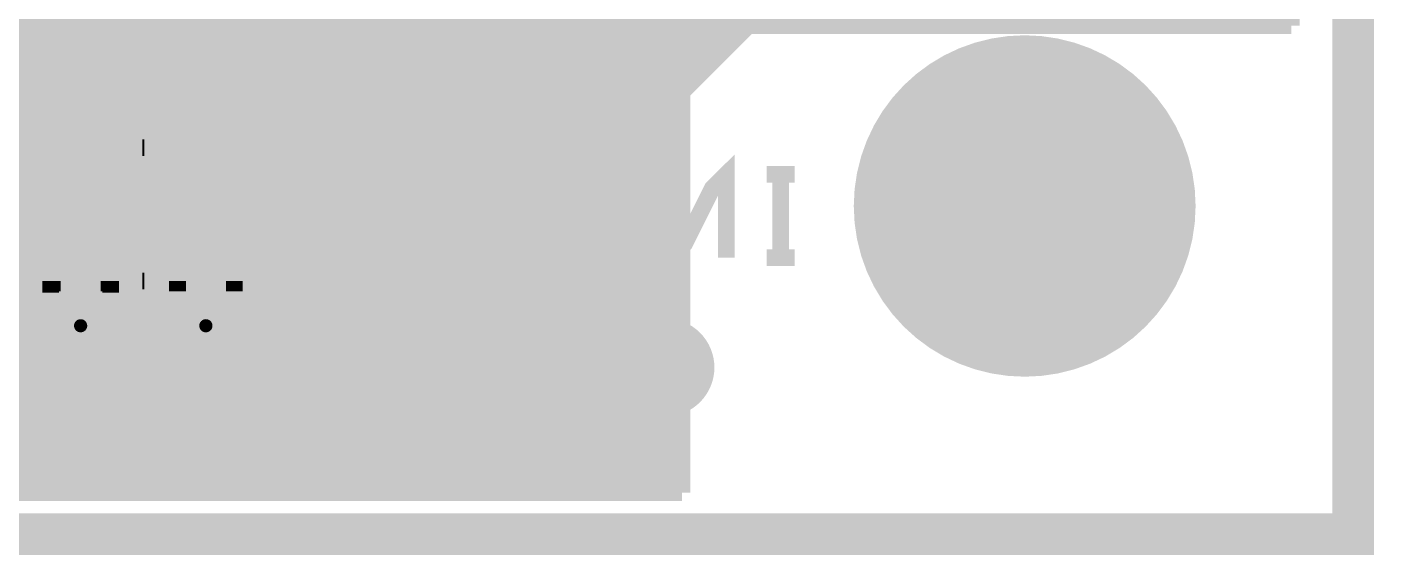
# Model space of a CAD drawing. Extents: x 0 to 95, y -50 to 50.
# Drawn here: x 39.82 to 60.31, y -0.32 to 7.73 of the extents above; entities that cross this region are included whole.
import ezdxf

# ---------------------------------------------------------------- set-up
doc = ezdxf.new("R2010")
doc.units = 0
doc.header["$MEASUREMENT"] = 0
doc.layers.get('0').update_dxf_attribs({"linetype": 'CONTINUOUS'})
for name, color, linetype in [('23-326-0_BOT', 7, 'CONTINUOUS'), ('23-326-0_DRD', 2, 'CONTINUOUS'), ('23-326-0_GND', 1, 'CONTINUOUS'), ('23-326-0_IN1', 3, 'CONTINUOUS'), ('23-326-0_SMT', 10, 'CONTINUOUS'), ('23-326-0_SPT', 14, 'CONTINUOUS'), ('23-326-0_SST', 9, 'CONTINUOUS'), ('23-326-0_TOP', 12, 'CONTINUOUS'), ('THRUHOLE_NPT', 13, 'CONTINUOUS'), ('THRUHOLE_TAP', 8, 'CONTINUOUS')]:
    doc.layers.add(name, color=color, linetype=linetype)

# ---------------------------------------------------------------- blocks, each defined once
blk = doc.blocks.new('ROUND_1')
at = {"const_width": 2.3495}
blk.add_lwpolyline([(-1.17475, 0, 1), (1.17475, 0, 1)], format="xyb", close=True, dxfattribs=at)
blk = doc.blocks.new('ROUND_37')
at = {"const_width": 0.35052}
blk.add_lwpolyline([(-0.17526, 0, 1), (0.17526, 0, 1)], format="xyb", close=True, dxfattribs=at)
blk = doc.blocks.new('ROUND_41')
at = {"const_width": 2.59969}
blk.add_lwpolyline([(-1.299844, 0, 1), (1.299844, 0, 1)], format="xyb", close=True, dxfattribs=at)
blk = doc.blocks.new('ROUND_58')
at = {"const_width": 0.50038}
blk.add_lwpolyline([(-0.25019, 0, 1), (0.25019, 0, 1)], format="xyb", close=True, dxfattribs=at)
blk = doc.blocks.new('ROUND_40')
at = {"const_width": 0.35052}
blk.add_lwpolyline([(-0.17526, 0, 1), (0.17526, 0, 1)], format="xyb", close=True, dxfattribs=at)
blk = doc.blocks.new('RECTANGLE_5')
blk.add_solid([(0.63627, 0.51308), (0.63627, -0.51308), (-0.63627, 0.51308), (-0.63627, -0.51308)])
blk = doc.blocks.new('ROUND_10')
at = {"const_width": 0.7493}
blk.add_lwpolyline([(-0.37465, 0, 1), (0.37465, 0, 1)], format="xyb", close=True, dxfattribs=at)
blk = doc.blocks.new('ROUND_2')
at = {"const_width": 0.50038}
blk.add_lwpolyline([(-0.25019, 0, 1), (0.25019, 0, 1)], format="xyb", close=True, dxfattribs=at)
blk = doc.blocks.new('ROUND_64')
at = {"const_width": 0.10033}
blk.add_lwpolyline([(-0.050164, 0, 1), (0.050164, 0, 1)], format="xyb", close=True, dxfattribs=at)

msp = doc.modelspace()

# ---------------------------------------------------------------- linework, layer by layer
at = {"layer": '23-326-0_BOT', "const_width": 0.254}
for points in [[(48.4124, 43.46194), (48.4124, 0.635)], [(48.641, 43.31208), (48.641, 0.635)], [(49.3268, 43.41622), (49.3268, 0.635)], [(48.8696, 43.26128), (48.8696, 0.635)], [(49.0982, 43.29176), (49.0982, 0.635)], [(48.1838, 25.51938), (48.1838, 0.635)], [(47.9552, 24.6126), (47.9552, 0.635)], [(47.7266, 24.38146), (47.7266, 0.635)], [(47.498, 16.92656), (47.498, 0.635)], [(47.2694, 16.69542), (47.2694, 0.635)], [(47.0408, 16.46682), (47.0408, 0.635)], [(46.8122, 16.23568), (46.8122, 0.635)], [(46.5836, 16.00708), (46.5836, 0.635)], [(46.355, 15.77848), (46.355, 0.635)], [(46.1264, 15.54734), (46.1264, 0.635)], [(45.8978, 15.31874), (45.8978, 0.635)], [(45.6692, 15.0876), (45.6692, 0.635)], [(45.4406, 14.859), (45.4406, 0.635)], [(45.212, 14.6304), (45.212, 0.635)], [(39.7256, 14.5288), (39.7256, 0.635)], [(39.9542, 14.42974), (39.9542, 0.635)], [(40.1828, 14.4272), (40.1828, 3.67792)], [(40.4114, 14.4272), (40.4114, 3.81508)], [(40.64, 14.4272), (40.64, 3.85572)], [(40.8686, 14.4272), (40.8686, 3.81508)], [(41.0972, 14.4272), (41.0972, 3.67792)], [(41.3258, 14.4272), (41.3258, 0.635)], [(41.5544, 14.4272), (41.5544, 0.635)], [(41.783, 14.4272), (41.783, 0.635)], [(42.0116, 14.4272), (42.0116, 3.59664)], [(42.2402, 14.4272), (42.2402, 3.78206)], [(42.4688, 14.4272), (42.4688, 3.85064)], [(42.6974, 14.4272), (42.6974, 3.83794)], [(42.926, 14.4272), (42.926, 3.73888)], [(43.1546, 14.4272), (43.1546, 3.47472)], [(43.3832, 14.4272), (43.3832, 0.635)], [(43.6118, 14.4272), (43.6118, 0.635)], [(43.8404, 14.4272), (43.8404, 0.635)], [(44.069, 14.4272), (44.069, 0.635)], [(44.2976, 14.4272), (44.2976, 0.635)], [(44.5262, 14.4272), (44.5262, 0.635)], [(44.7548, 14.4272), (44.7548, 0.635)], [(44.9834, 14.45514), (44.9834, 0.635)], [(49.5554, 11.5697), (49.5554, 0.635)], [(49.784, 11.26998), (49.784, 6.731)], [(50.0126, 11.10996), (50.0126, 6.9596)], [(50.2412, 11.02106), (50.2412, 7.1882)], [(50.4698, 10.9855), (50.4698, 7.4168)], [(50.6984, 11.00074), (50.6984, 7.6454)], [(52.959, 9.906), (49.784, 6.731)], [(50.7746, 7.7216), (26.797, 7.7216)], [(50.546, 7.493), (26.797, 7.493)], [(50.3174, 7.2644), (26.797, 7.2644)], [(50.0888, 7.0358), (26.797, 7.0358)], [(49.8602, 6.8072), (26.797, 6.8072)], [(49.784, 6.731), (49.784, 0.635)], [(49.784, 6.5786), (26.797, 6.5786)], [(49.784, 6.35), (26.797, 6.35)], [(49.784, 6.1214), (26.797, 6.1214)], [(49.784, 5.8928), (26.797, 5.8928)], [(49.784, 5.6642), (26.797, 5.6642)], [(49.784, 5.4356), (26.797, 5.4356)], [(49.784, 5.207), (26.797, 5.207)], [(49.784, 4.9784), (26.797, 4.9784)], [(49.784, 4.7498), (26.797, 4.7498)], [(49.784, 4.5212), (26.797, 4.5212)], [(49.784, 4.2926), (26.797, 4.2926)], [(49.784, 4.064), (26.797, 4.064)], [(40.47744, 3.8354), (38.89502, 3.8354)], [(42.38244, 3.8354), (40.80002, 3.8354)], [(49.784, 3.8354), (42.70502, 3.8354)], [(40.11422, 3.6068), (39.26078, 3.6068)], [(42.01922, 3.6068), (41.16578, 3.6068)], [(49.784, 3.6068), (43.07078, 3.6068)], [(39.98976, 3.3782), (39.3827, 3.3782)], [(41.89476, 3.3782), (41.2877, 3.3782)], [(49.784, 3.3782), (43.1927, 3.3782)], [(39.95928, 3.1496), (39.41318, 3.1496)], [(41.86428, 3.1496), (41.31818, 3.1496)], [(49.784, 3.1496), (43.22318, 3.1496)], [(40.01008, 2.921), (39.36492, 2.921)], [(41.91508, 2.921), (41.26992, 2.921)], [(42.0116, 2.75336), (42.0116, 0.635)], [(43.1546, 2.87274), (43.1546, 0.635)], [(49.784, 2.921), (43.17492, 2.921)], [(40.15994, 2.6924), (39.21252, 2.6924)], [(40.1828, 2.67208), (40.1828, 0.635)], [(41.0972, 2.67208), (41.0972, 0.635)], [(42.06494, 2.6924), (41.11752, 2.6924)], [(42.2402, 2.56794), (42.2402, 0.635)], [(42.926, 2.61112), (42.926, 0.635)], [(49.784, 2.6924), (43.02252, 2.6924)], [(49.784, 2.4638), (26.797, 2.4638)], [(40.4114, 2.53492), (40.4114, 0.635)], [(40.64, 2.49428), (40.64, 0.635)], [(40.8686, 2.53492), (40.8686, 0.635)], [(42.4688, 2.49936), (42.4688, 0.635)], [(42.6974, 2.51206), (42.6974, 0.635)], [(49.784, 2.2352), (26.797, 2.2352)], [(49.784, 2.0066), (26.797, 2.0066)], [(49.784, 1.778), (26.797, 1.778)], [(49.784, 1.5494), (26.797, 1.5494)], [(49.784, 1.3208), (26.797, 1.3208)], [(49.784, 1.0922), (26.797, 1.0922)], [(49.784, 0.8636), (26.797, 0.8636)], [(49.784, 0.635), (26.797, 0.635)]]:
    msp.add_lwpolyline(points, dxfattribs=at)
for points in [[(40.64, 3.85572, 0.4142136), (39.95928, 3.175)], [(40.64, 3.85572, 0.4142136), (39.95928, 3.175)], [(41.32072, 3.175, 0.4142136), (40.64, 3.85572)], [(41.32072, 3.175, 0.4142136), (40.64, 3.85572)], [(42.545, 3.85572, 0.4142136), (41.86428, 3.175)], [(43.22572, 3.175, 0.4142136), (42.545, 3.85572)], [(39.95928, 3.175, 0.4142136), (40.64, 2.49428)], [(39.95928, 3.175, 0.4142136), (40.64, 2.49428)], [(40.64, 2.49428, 0.4142136), (41.32072, 3.175)], [(40.64, 2.49428, 0.4142136), (41.32072, 3.175)], [(41.86428, 3.175, 0.4142136), (42.545, 2.49428)], [(42.545, 2.49428, 0.4142136), (43.22572, 3.175)]]:
    msp.add_lwpolyline(points, format="xyb", dxfattribs=at)
at = {"layer": '23-326-0_DRD'}
for points, const_width in [([(0, 0), (59.9948, 0), (59.9948, 49.99482), (0, 49.99482), (0, 0)], 0.635), ([(54.99862, 5.37972), (54.36362, 4.74472)], 0.254), ([(55.63362, 4.74472), (54.99862, 5.37972)], 0.254), ([(54.36362, 4.74472), (55.63362, 4.74472)], 0.254), ([(40.005, 3.81), (40.005, 2.54)], 0.254), ([(41.275, 3.81), (40.005, 3.81)], 0.254), ([(41.275, 3.81), (40.005, 2.54)], 0.254), ([(41.275, 2.54), (40.005, 3.81)], 0.254), ([(40.005, 3.81), (40.005, 2.54)], 0.254), ([(41.275, 3.81), (40.005, 3.81)], 0.254), ([(41.275, 3.81), (40.005, 2.54)], 0.254), ([(41.275, 2.54), (40.005, 3.81)], 0.254), ([(41.275, 2.54), (41.275, 3.81)], 0.254), ([(41.275, 2.54), (41.275, 3.81)], 0.254), ([(41.91, 3.81), (41.91, 2.54)], 0.254), ([(43.18, 3.81), (41.91, 3.81)], 0.254), ([(43.18, 3.81), (41.91, 2.54)], 0.254), ([(43.18, 2.54), (41.91, 3.81)], 0.254), ([(41.91, 3.81), (41.91, 2.54)], 0.254), ([(43.18, 3.81), (41.91, 3.81)], 0.254), ([(43.18, 3.81), (41.91, 2.54)], 0.254), ([(43.18, 2.54), (41.91, 3.81)], 0.254), ([(43.18, 2.54), (43.18, 3.81)], 0.254), ([(43.18, 2.54), (43.18, 3.81)], 0.254), ([(40.005, 2.54), (41.275, 2.54)], 0.254), ([(40.005, 2.54), (41.275, 2.54)], 0.254), ([(41.91, 2.54), (43.18, 2.54)], 0.254), ([(41.91, 2.54), (43.18, 2.54)], 0.254)]:
    msp.add_lwpolyline(points, dxfattribs=dict(at, const_width=const_width))
at = {"layer": '23-326-0_GND', "const_width": 0.635}
msp.add_lwpolyline([(0, 0), (59.9948, 0), (59.9948, 49.99482), (0, 49.99482), (0, 0)], dxfattribs=at)
at = {"layer": '23-326-0_IN1', "const_width": 0.254}
for points in [[(39.751, 35.433), (39.751, 2.54)], [(39.9796, 35.433), (39.9796, 2.54)], [(40.2082, 35.433), (40.2082, 2.54)], [(49.3776, 31.369), (49.3776, 7.747)], [(57.6072, 31.369), (57.6072, 7.747)], [(57.8358, 31.369), (57.8358, 7.747)], [(58.0644, 31.369), (58.0644, 7.747)], [(58.293, 31.369), (58.293, 7.747)], [(58.5216, 31.369), (58.5216, 7.747)], [(58.7502, 31.369), (58.7502, 7.747)], [(58.9788, 31.369), (58.9788, 7.747)], [(59.055, 31.369), (59.055, 7.747)], [(40.4368, 27.77236), (40.4368, 2.54)], [(48.4632, 27.432), (48.4632, 7.747)], [(48.6918, 27.432), (48.6918, 7.747)], [(48.9204, 27.432), (48.9204, 7.747)], [(49.149, 27.432), (49.149, 7.747)], [(48.2346, 25.60574), (48.2346, 7.747)], [(48.006, 25.34412), (48.006, 7.747)], [(47.5488, 25.23236), (47.5488, 7.747)], [(47.7774, 25.24506), (47.7774, 7.747)], [(47.3202, 24.67102), (47.3202, 7.747)], [(46.1772, 24.29002), (46.1772, 7.747)], [(46.4058, 24.42464), (46.4058, 7.747)], [(46.6344, 24.3459), (46.6344, 7.747)], [(46.863, 24.35098), (46.863, 7.747)], [(47.0916, 24.43988), (47.0916, 7.747)], [(45.9486, 24.05888), (45.9486, 7.747)], [(40.6654, 23.95474), (40.6654, 2.54)], [(45.72, 13.335), (45.72, 7.747)], [(44.704, 12.7), (44.704, 2.54), (26.797, 2.54)], [(40.894, 12.7), (40.894, 2.54)], [(41.1226, 12.6238), (41.1226, 2.54)], [(41.3512, 12.67206), (41.3512, 2.54)], [(41.5798, 12.7), (41.5798, 2.54)], [(41.8084, 12.7), (41.8084, 2.54)], [(42.037, 12.7), (42.037, 2.54)], [(42.2656, 12.7), (42.2656, 2.54)], [(42.4942, 12.7), (42.4942, 2.54)], [(42.7228, 12.7), (42.7228, 2.54)], [(42.9514, 12.7), (42.9514, 2.54)], [(43.18, 12.7), (43.18, 2.54)], [(43.4086, 12.7), (43.4086, 2.54)], [(43.6372, 12.7), (43.6372, 2.54)], [(43.8658, 12.7), (43.8658, 2.54)], [(44.0944, 12.7), (44.0944, 2.54)], [(44.323, 12.7), (44.323, 2.54)], [(44.5516, 12.7), (44.5516, 2.54)], [(53.4924, 11.60526), (53.4924, 7.747)], [(49.6062, 11.4808), (49.6062, 7.747)], [(51.435, 11.50112), (51.435, 7.747)], [(51.6636, 11.40206), (51.6636, 7.747)], [(49.8348, 11.2268), (49.8348, 7.747)], [(51.2064, 11.23696), (51.2064, 7.747)], [(51.8922, 11.18362), (51.8922, 7.747)], [(53.2638, 11.28776), (53.2638, 7.747)], [(53.721, 11.33348), (53.721, 7.747)], [(53.9496, 11.14552), (53.9496, 7.747)], [(55.0926, 11.15314), (55.0926, 7.747)], [(55.3212, 11.34618), (55.3212, 7.747)], [(50.0634, 11.08456), (50.0634, 7.747)], [(50.292, 11.00836), (50.292, 7.747)], [(50.5206, 10.9855), (50.5206, 7.747)], [(50.7492, 11.0109), (50.7492, 7.747)], [(50.9778, 11.08964), (50.9778, 7.747)], [(52.1208, 11.05916), (52.1208, 7.747)], [(52.3494, 10.9982), (52.3494, 7.747)], [(52.578, 10.98804), (52.578, 7.747)], [(52.8066, 11.02614), (52.8066, 7.747)], [(53.0352, 11.11758), (53.0352, 7.747)], [(54.1782, 11.03884), (54.1782, 7.747)], [(54.4068, 10.99058), (54.4068, 7.747)], [(54.6354, 10.99058), (54.6354, 7.747)], [(54.864, 11.04392), (54.864, 7.747)], [(55.5498, 10.9855), (55.5498, 7.747)], [(55.7784, 10.9855), (55.7784, 7.747)], [(56.007, 10.9855), (56.007, 7.747)], [(56.2356, 10.9855), (56.2356, 7.747)], [(56.4642, 10.9855), (56.4642, 7.747)], [(56.6928, 10.9855), (56.6928, 7.747)], [(56.9214, 10.9855), (56.9214, 7.747)], [(57.15, 10.9855), (57.15, 7.747)], [(57.3786, 10.9855), (57.3786, 7.747)], [(44.704, 7.7978), (28.86964, 7.7978)], [(59.055, 7.747), (45.72, 7.747)], [(44.704, 7.5692), (28.80106, 7.5692)], [(44.704, 7.3406), (28.61564, 7.3406)], [(44.704, 7.112), (26.797, 7.112)], [(44.704, 6.8834), (26.797, 6.8834)], [(44.704, 6.6548), (26.797, 6.6548)], [(44.704, 6.4262), (26.797, 6.4262)], [(44.704, 6.1976), (26.797, 6.1976)], [(44.704, 5.969), (26.797, 5.969)], [(44.704, 5.7404), (26.797, 5.7404)], [(48.5775, 4.21132), (48.5775, 5.48132), (48.78832, 5.2705)], [(49.61382, 5.48132), (49.61382, 4.21132), (49.82718, 4.42468), (50.24882, 5.2705), (50.46218, 5.48132), (50.46218, 4.21132)], [(44.704, 5.5118), (26.797, 5.5118)], [(51.07432, 5.48132), (51.4985, 5.48132)], [(51.28768, 4.21132), (51.28768, 5.48132)], [(44.704, 5.2832), (26.797, 5.2832)], [(44.704, 5.0546), (26.797, 5.0546)], [(44.704, 4.826), (26.797, 4.826)], [(44.704, 4.5974), (26.797, 4.5974)], [(44.704, 4.3688), (26.797, 4.3688)], [(48.36668, 4.21132), (48.78832, 4.21132)], [(51.07432, 4.21132), (51.4985, 4.21132)], [(44.704, 4.1402), (26.797, 4.1402)], [(44.704, 3.9116), (26.797, 3.9116)], [(44.704, 3.683), (26.797, 3.683)], [(44.704, 3.4544), (26.797, 3.4544)], [(44.704, 3.2258), (26.797, 3.2258)], [(44.704, 2.9972), (26.797, 2.9972)], [(44.704, 2.7686), (26.797, 2.7686)]]:
    msp.add_lwpolyline(points, dxfattribs=at)
at = {"layer": '23-326-0_SST'}
for points, const_width in [([(44.45, 13.716), (44.45, 4.318)], 0.127), ([(44.5516, 13.716), (44.5516, 4.318)], 0.127), ([(44.6659, 13.716), (44.6659, 4.318)], 0.127), ([(44.7802, 13.716), (44.7802, 4.318)], 0.127), ([(46.228, 13.716), (46.228, 4.318), (44.831, 4.318)], 0.127), ([(44.8945, 13.716), (44.8945, 4.318)], 0.127), ([(45.0088, 13.716), (45.0088, 4.318)], 0.127), ([(45.1231, 13.716), (45.1231, 4.318)], 0.127), ([(45.2374, 13.716), (45.2374, 4.318)], 0.127), ([(45.3517, 13.716), (45.3517, 4.318)], 0.127), ([(45.466, 13.716), (45.466, 4.318)], 0.127), ([(45.5803, 13.716), (45.5803, 4.318)], 0.127), ([(45.6946, 13.716), (45.6946, 4.318)], 0.127), ([(45.8089, 13.716), (45.8089, 4.318)], 0.127), ([(45.9232, 13.716), (45.9232, 4.318)], 0.127), ([(46.0375, 13.716), (46.0375, 4.318)], 0.127), ([(46.1518, 13.716), (46.1518, 4.318)], 0.127), ([(48.387, 13.716), (46.609, 13.716), (46.609, 4.318)], 0.127), ([(46.7106, 13.716), (46.7106, 4.318)], 0.127), ([(46.8249, 13.716), (46.8249, 4.318)], 0.127), ([(46.9392, 13.716), (46.9392, 4.318)], 0.127), ([(47.0535, 13.716), (47.0535, 4.318)], 0.127), ([(47.1678, 13.716), (47.1678, 4.318)], 0.127), ([(47.2821, 13.716), (47.2821, 4.318)], 0.127), ([(47.3964, 13.716), (47.3964, 4.318)], 0.127), ([(47.5107, 13.716), (47.5107, 4.318)], 0.127), ([(47.625, 13.716), (47.625, 4.318)], 0.127), ([(47.7393, 13.716), (47.7393, 4.318)], 0.127), ([(47.8536, 13.716), (47.8536, 4.318)], 0.127), ([(47.9679, 13.716), (47.9679, 4.318)], 0.127), ([(48.0822, 13.716), (48.0822, 4.318)], 0.127), ([(48.1965, 13.716), (48.1965, 4.318)], 0.127), ([(48.3108, 13.716), (48.3108, 4.318)], 0.127), ([(48.387, 13.716), (48.387, 4.318)], 0.127), ([(46.228, 7.7343), (44.45, 7.7343)], 0.127), ([(48.387, 7.7343), (46.609, 7.7343)], 0.127), ([(46.228, 7.62), (44.45, 7.62)], 0.127), ([(48.387, 7.62), (46.609, 7.62)], 0.127), ([(40.005, 7.493), (41.275, 7.493), (41.529, 7.239), (41.529, 3.937), (39.751, 3.937), (39.751, 7.239), (40.005, 7.493)], 0.1524), ([(41.91, 7.493), (43.18, 7.493), (43.434, 7.239), (43.434, 3.937), (41.656, 3.937), (41.656, 7.239), (41.91, 7.493)], 0.1524), ([(46.228, 7.5057), (44.45, 7.5057)], 0.127), ([(46.228, 7.3914), (44.45, 7.3914)], 0.127), ([(48.387, 7.5057), (46.609, 7.5057)], 0.127), ([(48.387, 7.3914), (46.609, 7.3914)], 0.127), ([(46.228, 7.2771), (44.45, 7.2771)], 0.127), ([(46.228, 7.1628), (44.45, 7.1628)], 0.127), ([(48.387, 7.2771), (46.609, 7.2771)], 0.127), ([(48.387, 7.1628), (46.609, 7.1628)], 0.127), ([(46.228, 7.0485), (44.45, 7.0485)], 0.127), ([(46.228, 6.9342), (44.45, 6.9342)], 0.127), ([(48.387, 7.0485), (46.609, 7.0485)], 0.127), ([(48.387, 6.9342), (46.609, 6.9342)], 0.127), ([(46.228, 6.8199), (44.45, 6.8199)], 0.127), ([(46.228, 6.7056), (44.45, 6.7056)], 0.127), ([(48.387, 6.8199), (46.609, 6.8199)], 0.127), ([(48.387, 6.7056), (46.609, 6.7056)], 0.127), ([(46.228, 6.5913), (44.45, 6.5913)], 0.127), ([(48.387, 6.5913), (46.609, 6.5913)], 0.127), ([(46.228, 6.477), (44.45, 6.477)], 0.127), ([(46.228, 6.3627), (44.45, 6.3627)], 0.127), ([(48.387, 6.477), (46.609, 6.477)], 0.127), ([(48.387, 6.3627), (46.609, 6.3627)], 0.127), ([(46.228, 6.2484), (44.45, 6.2484)], 0.127), ([(46.228, 6.1341), (44.45, 6.1341)], 0.127), ([(48.387, 6.2484), (46.609, 6.2484)], 0.127), ([(48.387, 6.1341), (46.609, 6.1341)], 0.127), ([(39.751, 5.969), (41.529, 5.969)], 0.1524), ([(41.656, 5.969), (43.434, 5.969)], 0.1524), ([(46.228, 6.0198), (44.45, 6.0198)], 0.127), ([(46.228, 5.9055), (44.45, 5.9055)], 0.127), ([(48.387, 6.0198), (46.609, 6.0198)], 0.127), ([(48.387, 5.9055), (46.609, 5.9055)], 0.127), ([(46.228, 5.7912), (44.45, 5.7912)], 0.127), ([(46.228, 5.6769), (44.45, 5.6769)], 0.127), ([(48.387, 5.7912), (46.609, 5.7912)], 0.127), ([(48.387, 5.6769), (46.609, 5.6769)], 0.127), ([(46.228, 5.5626), (44.45, 5.5626)], 0.127), ([(48.387, 5.5626), (46.609, 5.5626)], 0.127), ([(46.228, 5.4483), (44.45, 5.4483)], 0.127), ([(46.228, 5.334), (44.45, 5.334)], 0.127), ([(48.387, 5.4483), (46.609, 5.4483)], 0.127), ([(48.387, 5.334), (46.609, 5.334)], 0.127), ([(46.228, 5.2197), (44.45, 5.2197)], 0.127), ([(46.228, 5.1054), (44.45, 5.1054)], 0.127), ([(48.387, 5.2197), (46.609, 5.2197)], 0.127), ([(48.387, 5.1054), (46.609, 5.1054)], 0.127), ([(46.228, 4.9911), (44.45, 4.9911)], 0.127), ([(46.228, 4.8768), (44.45, 4.8768)], 0.127), ([(48.387, 4.9911), (46.609, 4.9911)], 0.127), ([(48.387, 4.8768), (46.609, 4.8768)], 0.127), ([(46.228, 4.7625), (44.45, 4.7625)], 0.127), ([(48.387, 4.7625), (46.609, 4.7625)], 0.127), ([(46.228, 4.6482), (44.45, 4.6482)], 0.127), ([(46.228, 4.5339), (44.45, 4.5339)], 0.127), ([(48.387, 4.6482), (46.609, 4.6482)], 0.127), ([(48.387, 4.5339), (46.609, 4.5339)], 0.127), ([(46.228, 4.4196), (44.45, 4.4196)], 0.127), ([(44.831, 4.318), (44.45, 4.318)], 0.127), ([(48.387, 4.4196), (46.609, 4.4196)], 0.127), ([(48.387, 4.318), (46.609, 4.318)], 0.127), ([(44.76242, 4.04622), (45.27042, 3.86842), (45.27042, 3.75158), (44.76242, 3.57378)], 0.1524), ([(47.93742, 3.97002), (46.92142, 3.97002)], 0.1524), ([(47.42942, 3.97002), (47.42942, 3.49758)], 0.1524), ([(45.77842, 3.81), (45.27042, 3.81)], 0.1524), ([(47.93742, 3.49758), (46.92142, 3.49758)], 0.1524), ([(40.70604, 2.93878), (40.70604, 3.29438), (40.87368, 3.3528), (41.04386, 3.3528), (41.21404, 3.29438), (41.21404, 2.93878), (41.04386, 2.87782), (40.87368, 2.87782), (40.19804, 3.11658)], 0.1524), ([(42.61104, 3.29438), (42.44086, 3.3528), (42.27068, 3.3528), (42.10304, 3.29438), (42.10304, 2.93878), (42.27068, 2.87782), (42.44086, 2.87782), (42.61104, 2.93878), (42.61104, 3.29438), (42.77868, 3.3528), (42.94886, 3.3528), (43.11904, 3.29438), (43.11904, 2.93878), (42.94886, 2.87782), (42.77868, 2.87782), (42.61104, 2.93878)], 0.1524), ([(44.9326, 3.20802), (44.76242, 3.1496), (44.76242, 2.794), (44.9326, 2.73558), (45.10278, 2.73558), (45.27042, 2.794), (45.27042, 3.1496), (45.4406, 3.20802), (45.61078, 3.20802), (45.77842, 3.1496), (45.77842, 2.794), (45.61078, 2.73558)], 0.1524), ([(47.76978, 3.13182), (47.93742, 3.0734), (47.93742, 2.7178), (47.76978, 2.65938), (47.0916, 2.65938), (46.92142, 2.7178), (46.92142, 3.0734), (47.0916, 3.13182)], 0.1524), ([(41.21404, 2.5146), (41.21404, 2.10058), (40.19804, 2.10058)], 0.1524), ([(43.11904, 2.5146), (43.11904, 2.10058), (42.10304, 2.10058)], 0.1524), ([(44.9326, 2.36982), (44.76242, 2.3114), (44.76242, 1.9558), (44.9326, 1.89738), (45.10278, 1.89738), (45.27042, 1.9558), (45.27042, 2.3114), (45.4406, 2.36982), (45.61078, 2.36982), (45.77842, 2.3114), (45.77842, 1.9558), (45.61078, 1.89738)], 0.1524), ([(47.0916, 2.29362), (46.92142, 2.2352), (46.92142, 1.8796), (47.0916, 1.82118), (47.26178, 1.82118), (47.42942, 1.8796), (47.42942, 2.2352), (47.5996, 2.29362), (47.76978, 2.29362), (47.93742, 2.2352), (47.93742, 1.8796), (47.76978, 1.82118)], 0.1524), ([(41.21404, 1.26238), (41.21404, 1.61798), (40.87368, 1.73482), (40.53586, 1.73482), (40.19804, 1.61798), (40.19804, 1.26238)], 0.1524), ([(43.11904, 1.26238), (43.11904, 1.61798), (42.77868, 1.73482), (42.44086, 1.73482), (42.10304, 1.61798), (42.10304, 1.26238)], 0.1524), ([(45.77842, 1.53162), (45.27042, 1.53162), (44.76242, 1.35382), (44.76242, 1.23698), (45.27042, 1.05918), (45.77842, 1.05918)], 0.1524), ([(45.4406, 1.53162), (45.4406, 1.05918)], 0.1524), ([(41.21404, 1.3208), (40.19804, 1.3208)], 0.1524), ([(43.11904, 1.3208), (42.10304, 1.3208)], 0.1524)]:
    msp.add_lwpolyline(points, dxfattribs=dict(at, const_width=const_width))
at = {"layer": '23-326-0_TOP'}
for points, const_width in [([(44.9834, 16.69542), (44.9834, 0.635)], 0.254), ([(45.212, 16.69542), (45.212, 0.635)], 0.254), ([(45.4406, 16.69542), (45.4406, 0.635)], 0.254), ([(45.6692, 16.7132), (45.6692, 0.635)], 0.254), ([(45.8978, 16.73352), (45.8978, 0.635)], 0.254), ([(46.1264, 16.73352), (46.1264, 0.635)], 0.254), ([(46.355, 16.73352), (46.355, 0.635)], 0.254), ([(46.5836, 16.73352), (46.5836, 0.635)], 0.254), ([(46.8122, 16.73352), (46.8122, 0.635)], 0.254), ([(47.0408, 16.73352), (47.0408, 0.635)], 0.254), ([(47.2694, 16.73352), (47.2694, 0.635)], 0.254), ([(47.498, 16.73352), (47.498, 0.635)], 0.254), ([(47.7266, 16.73352), (47.7266, 0.635)], 0.254), ([(47.9552, 16.73352), (47.9552, 0.635)], 0.254), ([(48.1838, 16.73352), (48.1838, 0.635)], 0.254), ([(48.4124, 16.50746), (48.4124, 0.635)], 0.254), ([(48.641, 16.27886), (48.641, 0.635)], 0.254), ([(48.8696, 16.05026), (48.8696, 3.04292)], 0.254), ([(44.7548, 14.6812), (44.7548, 0.635)], 0.254), ([(44.5262, 14.45006), (44.5262, 0.635)], 0.254), ([(44.2976, 14.22146), (44.2976, 0.635)], 0.254), ([(44.069, 13.99286), (44.069, 0.635)], 0.254), ([(43.8404, 13.76426), (43.8404, 0.635)], 0.254), ([(43.6118, 13.53566), (43.6118, 0.635)], 0.254), ([(43.3832, 13.30706), (43.3832, 7.57428)], 0.254), ([(49.0982, 11.37666), (49.0982, 3.24866)], 0.254), ([(49.3268, 11.14806), (49.3268, 3.34518)], 0.254), ([(49.5554, 10.91946), (49.5554, 3.36804)], 0.254), ([(49.784, 9.906), (49.784, 3.32994)], 0.254), ([(40.64, 8.8138), (40.64, 6.731)], 0.2032), ([(42.545, 8.8138), (42.545, 6.731)], 0.2032), ([(42.9768, 8.0772), (42.9768, 7.57428)], 0.254), ([(43.1546, 8.0772), (43.1546, 7.57428)], 0.254), ([(49.784, 7.7216), (42.9768, 7.7216)], 0.254), ([(43.51274, 7.57428), (43.51274, 5.88772), (41.60774, 5.88772)], 0.254), ([(43.51274, 7.57428), (42.9768, 7.57428)], 0.254), ([(49.784, 7.493), (43.51274, 7.493)], 0.254), ([(49.784, 7.2644), (43.51274, 7.2644)], 0.254), ([(49.784, 7.0358), (43.51274, 7.0358)], 0.254), ([(49.784, 6.8072), (43.51274, 6.8072)], 0.254), ([(49.784, 6.5786), (43.51274, 6.5786)], 0.254), ([(49.784, 6.35), (43.51274, 6.35)], 0.254), ([(49.784, 6.1214), (43.51274, 6.1214)], 0.254), ([(49.784, 5.8928), (28.448, 5.8928)], 0.254), ([(39.70274, 5.88772), (39.67226, 5.88772)], 0.254), ([(41.57726, 5.88772), (39.70274, 5.88772)], 0.254), ([(39.7256, 5.88772), (39.7256, 5.54228)], 0.254), ([(39.9542, 5.88772), (39.9542, 5.54228)], 0.254), ([(40.1828, 5.88772), (40.1828, 5.54228)], 0.254), ([(40.4114, 5.88772), (40.4114, 5.54228)], 0.254), ([(40.64, 5.88772), (40.64, 5.54228)], 0.254), ([(40.8686, 5.88772), (40.8686, 5.54228)], 0.254), ([(41.0972, 5.88772), (41.0972, 5.54228)], 0.254), ([(41.3258, 5.88772), (41.3258, 5.54228)], 0.254), ([(41.5544, 5.88772), (41.5544, 5.54228)], 0.254), ([(41.60774, 5.88772), (41.57726, 5.88772)], 0.254), ([(41.783, 5.88772), (41.783, 5.54228)], 0.254), ([(42.0116, 5.88772), (42.0116, 5.54228)], 0.254), ([(42.2402, 5.88772), (42.2402, 5.54228)], 0.254), ([(42.4688, 5.88772), (42.4688, 5.54228)], 0.254), ([(42.6974, 5.88772), (42.6974, 5.54228)], 0.254), ([(42.926, 5.88772), (42.926, 5.54228)], 0.254), ([(43.1546, 5.88772), (43.1546, 5.54228)], 0.254), ([(43.3832, 5.88772), (43.3832, 5.54228)], 0.254), ([(49.784, 5.6642), (28.448, 5.6642)], 0.254), ([(39.70274, 5.54228), (39.67226, 5.54228)], 0.254), ([(41.60774, 5.54228), (41.57726, 5.54228), (39.70274, 5.54228)], 0.254), ([(43.51274, 5.54228), (41.60774, 5.54228)], 0.254), ([(43.51274, 5.54228), (43.51274, 3.85572)], 0.254), ([(49.784, 5.4356), (43.51274, 5.4356)], 0.254), ([(49.784, 5.207), (43.51274, 5.207)], 0.254), ([(49.784, 4.9784), (43.51274, 4.9784)], 0.254), ([(40.64, 4.699), (40.64, 3.175)], 0.2032), ([(40.64, 3.175), (40.64, 4.699)], 0.2032), ([(42.545, 3.175), (42.545, 4.699)], 0.2032), ([(42.545, 3.175), (42.545, 4.699)], 0.2032), ([(49.784, 4.7498), (43.51274, 4.7498)], 0.254), ([(49.784, 4.5212), (43.51274, 4.5212)], 0.254), ([(49.784, 4.2926), (43.51274, 4.2926)], 0.254), ([(49.784, 4.064), (43.51274, 4.064)], 0.254), ([(40.2082, 3.8354), (39.1668, 3.8354)], 0.254), ([(39.70274, 3.85572), (39.67226, 3.85572)], 0.254), ([(40.2082, 3.85572), (39.70274, 3.85572)], 0.254), ([(39.7256, 3.85572), (39.7256, 0.635)], 0.254), ([(39.9542, 3.85572), (39.9542, 0.635)], 0.254), ([(40.1828, 3.85572), (40.1828, 3.67792)], 0.254), ([(40.2082, 3.85572), (40.2082, 3.70078)], 0.254), ([(40.2082, 3.85572), (40.2082, 3.70078)], 0.254), ([(41.0718, 3.85572), (41.0718, 3.70078)], 0.254), ([(41.57726, 3.85572), (41.0718, 3.85572)], 0.254), ([(41.0718, 3.85572), (41.0718, 3.70078)], 0.254), ([(42.1132, 3.8354), (41.0718, 3.8354)], 0.254), ([(41.0972, 3.85572), (41.0972, 3.67792)], 0.254), ([(41.3258, 3.85572), (41.3258, 0.635)], 0.254), ([(41.5544, 3.85572), (41.5544, 0.635)], 0.254), ([(41.60774, 3.85572), (41.57726, 3.85572)], 0.254), ([(42.1132, 3.85572), (41.60774, 3.85572)], 0.254), ([(41.783, 3.85572), (41.783, 0.635)], 0.254), ([(42.0116, 3.85572), (42.0116, 3.59664)], 0.254), ([(42.1132, 3.85572), (42.1132, 3.70078)], 0.254), ([(42.1132, 3.85572), (42.1132, 3.70078)], 0.254), ([(42.9768, 3.85572), (42.9768, 3.70078)], 0.254), ([(43.51274, 3.85572), (42.9768, 3.85572)], 0.254), ([(42.9768, 3.85572), (42.9768, 3.70078)], 0.254), ([(49.784, 3.8354), (42.9768, 3.8354)], 0.254), ([(43.1546, 3.85572), (43.1546, 3.47472)], 0.254), ([(43.3832, 3.85572), (43.3832, 0.635)], 0.254), ([(40.11422, 3.6068), (39.26078, 3.6068)], 0.254), ([(42.01922, 3.6068), (41.16578, 3.6068)], 0.254), ([(49.784, 3.6068), (43.07078, 3.6068)], 0.254), ([(39.98976, 3.3782), (39.3827, 3.3782)], 0.254), ([(41.89476, 3.3782), (41.2877, 3.3782)], 0.254), ([(49.784, 3.3782), (43.1927, 3.3782)], 0.254), ([(39.95928, 3.1496), (39.41318, 3.1496)], 0.254), ([(41.86428, 3.1496), (41.31818, 3.1496)], 0.254), ([(48.96612, 3.1496), (43.22318, 3.1496)], 0.254), ([(40.01008, 2.921), (39.36492, 2.921)], 0.254), ([(41.91508, 2.921), (41.26992, 2.921)], 0.254), ([(42.0116, 2.75336), (42.0116, 0.635)], 0.254), ([(43.1546, 2.87274), (43.1546, 0.635)], 0.254), ([(48.7934, 2.921), (43.17492, 2.921)], 0.254), ([(40.15994, 2.6924), (39.21252, 2.6924)], 0.254), ([(40.1828, 2.67208), (40.1828, 0.635)], 0.254), ([(41.0972, 2.67208), (41.0972, 0.635)], 0.254), ([(42.06494, 2.6924), (41.11752, 2.6924)], 0.254), ([(42.2402, 2.56794), (42.2402, 0.635)], 0.254), ([(42.926, 2.61112), (42.926, 0.635)], 0.254), ([(48.71466, 2.6924), (43.02252, 2.6924)], 0.254), ([(48.7045, 2.4638), (28.448, 2.4638)], 0.254), ([(40.4114, 2.53492), (40.4114, 0.635)], 0.254), ([(40.64, 2.49428), (40.64, 0.635)], 0.254), ([(40.8686, 2.53492), (40.8686, 0.635)], 0.254), ([(42.4688, 2.49936), (42.4688, 0.635)], 0.254), ([(42.6974, 2.51206), (42.6974, 0.635)], 0.254), ([(48.75784, 2.2352), (28.448, 2.2352)], 0.254), ([(48.895, 2.0066), (28.448, 2.0066)], 0.254), ([(48.8696, 2.03708), (48.8696, 0.635)], 0.254), ([(49.20234, 1.778), (28.448, 1.778)], 0.254), ([(49.0982, 1.83134), (49.0982, 0.635)], 0.254), ([(49.3268, 1.73482), (49.3268, 0.635)], 0.254), ([(49.784, 1.75006), (49.784, 0.635)], 0.254), ([(49.784, 1.5494), (28.448, 1.5494)], 0.254), ([(49.5554, 1.70942), (49.5554, 0.635)], 0.254), ([(49.784, 1.3208), (28.448, 1.3208)], 0.254), ([(49.784, 1.0922), (28.448, 1.0922)], 0.254), ([(49.784, 0.8636), (28.448, 0.8636)], 0.254), ([(49.784, 0.635), (28.448, 0.635)], 0.254)]:
    msp.add_lwpolyline(points, dxfattribs=dict(at, const_width=const_width))
at = {"layer": '23-326-0_TOP', "const_width": 0.254}
for points in [[(40.2082, 3.70078, 0.2244669), (39.95964, 3.175)], [(40.2082, 3.70078, 0.2244669), (39.95964, 3.175)], [(41.32072, 3.175, 0.2244673), (41.07202, 3.70105)], [(41.32072, 3.175, 0.2244673), (41.07202, 3.70105)], [(42.1132, 3.70078, 0.2244669), (41.86464, 3.175)], [(43.22572, 3.175, 0.2244673), (42.97702, 3.70105)], [(49.53, 3.37058, 0.4142136), (48.69942, 2.54)], [(49.784, 3.32994, 0.0779328), (49.53, 3.36977)], [(39.95928, 3.175, 0.4142136), (40.64, 2.49428)], [(39.95928, 3.175, 0.4142136), (40.64, 2.49428)], [(40.64, 2.49428, 0.4142136), (41.32072, 3.175)], [(40.64, 2.49428, 0.4142136), (41.32072, 3.175)], [(41.86428, 3.175, 0.4142136), (42.545, 2.49428)], [(42.545, 2.49428, 0.4142136), (43.22572, 3.175)], [(48.69942, 2.54, 0.4142136), (49.53, 1.70942)], [(49.53, 1.70942, 0.0779321), (49.78425, 1.74929)]]:
    msp.add_lwpolyline(points, format="xyb", dxfattribs=at)

# ---------------------------------------------------------------- block references
at = {"layer": '23-326-0_BOT'}
for name, p in [('ROUND_1', (54.99862, 4.99872)), ('ROUND_37', (40.64, 3.175)), ('ROUND_37', (42.545, 3.175))]:
    msp.add_blockref(name, p, dxfattribs=at)
at = {"layer": '23-326-0_GND'}
for name, p in [('ROUND_41', (54.99862, 4.99872)), ('ROUND_58', (40.64, 3.175)), ('ROUND_58', (42.545, 3.175))]:
    msp.add_blockref(name, p, dxfattribs=at)
at = {"layer": '23-326-0_IN1'}
for name, p in [('ROUND_1', (54.99862, 4.99872)), ('ROUND_37', (40.64, 3.175)), ('ROUND_40', (42.545, 3.175))]:
    msp.add_blockref(name, p, dxfattribs=at)
at = {"layer": '23-326-0_SMT'}
for name, p in [('RECTANGLE_5', (40.64, 6.731)), ('RECTANGLE_5', (42.545, 6.731)), ('RECTANGLE_5', (40.64, 4.699)), ('RECTANGLE_5', (42.545, 4.699)), ('ROUND_10', (49.53, 2.54))]:
    msp.add_blockref(name, p, dxfattribs=at)
at = {"layer": '23-326-0_SPT'}
for p in [(40.64, 6.731), (42.545, 6.731), (40.64, 4.699), (42.545, 4.699)]:
    msp.add_blockref('RECTANGLE_5', p, dxfattribs=at)
at = {"layer": '23-326-0_TOP'}
for name, p in [('RECTANGLE_5', (40.64, 6.731)), ('RECTANGLE_5', (42.545, 6.731)), ('ROUND_1', (54.99862, 4.99872)), ('RECTANGLE_5', (40.64, 4.699)), ('RECTANGLE_5', (42.545, 4.699)), ('ROUND_37', (40.64, 3.175)), ('ROUND_37', (42.545, 3.175)), ('ROUND_2', (49.53, 2.54))]:
    msp.add_blockref(name, p, dxfattribs=at)
at = {"layer": 'THRUHOLE_NPT'}
msp.add_blockref('ROUND_1', (54.99862, 4.99872), dxfattribs=at)
at = {"layer": 'THRUHOLE_TAP'}
for p in [(40.64, 3.175), (42.545, 3.175)]:
    msp.add_blockref('ROUND_64', p, dxfattribs=at)

doc.saveas('drawing.dxf')
